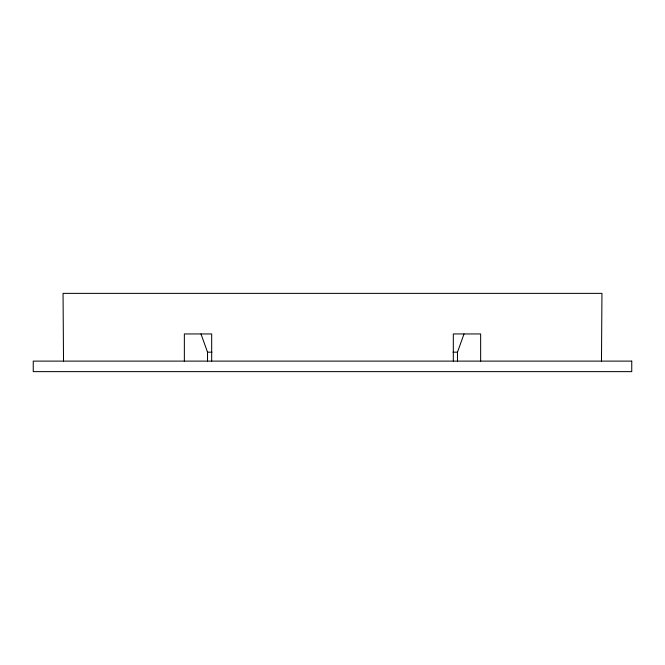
<?xml version="1.0" encoding="UTF-8"?>
<svg xmlns="http://www.w3.org/2000/svg" width="665" height="665" viewBox="0 0 665 665"><rect width="100%" height="100%" fill="white"/><g stroke="black" fill="none" stroke-linecap="round" stroke-linejoin="round"><path stroke-width="1" d="M457.478 361.394L457.478 352.176L464.012 333.946M200.988 333.946L207.522 352.176L211.994 352.176M453.006 352.176L457.478 352.176M601.476 361.112L601.95 293.373L63.05 293.373L63.524 361.112M480.645 361.112L480.645 333.946L453.322 333.946L453.322 361.112M211.678 361.112L211.678 333.946L184.355 333.946L184.355 361.112M207.522 352.176L207.522 361.394M631.75 361.112L33.25 361.112L33.25 371.627L631.75 371.627L631.75 361.112"/></g></svg>
